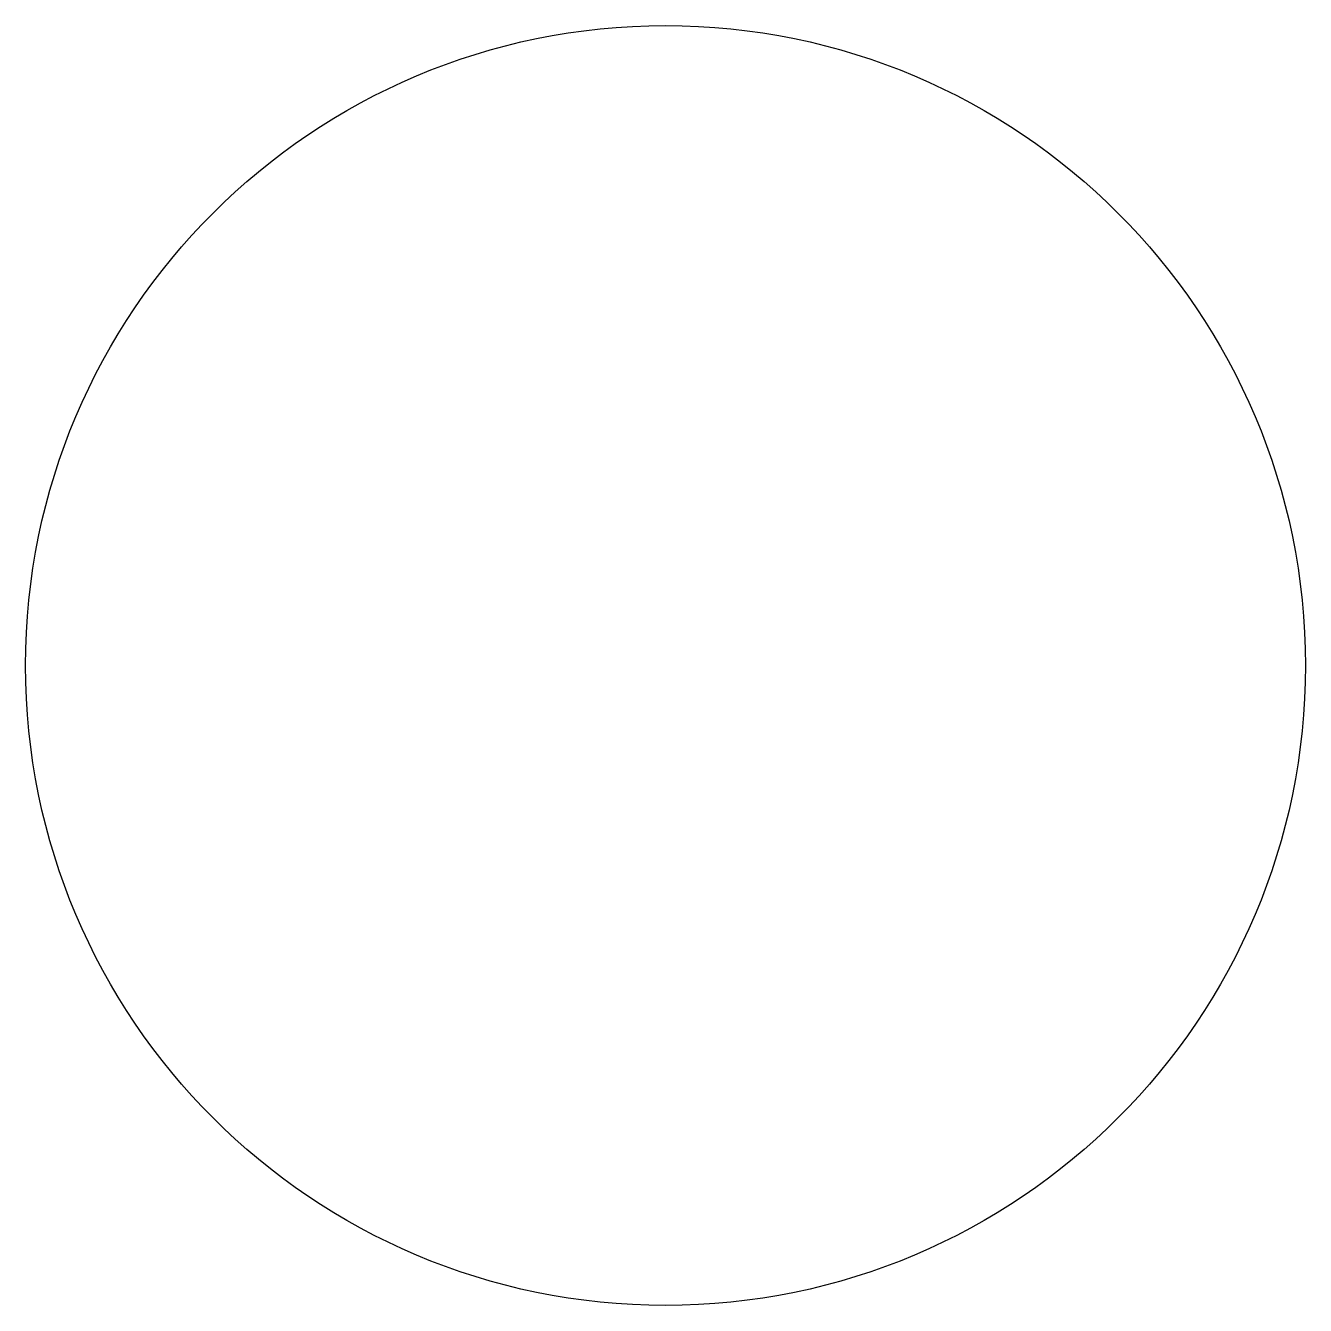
# Model space of a CAD drawing. Header units: metres. Extents: x -350 to 450, y -350 to 450.
import ezdxf

# ---------------------------------------------------------------- set-up
doc = ezdxf.new("R2010")
doc.units = ezdxf.units.M
doc.layers.add('Corte Exterior', color=1, linetype='Continuous')

msp = doc.modelspace()

# ---------------------------------------------------------------- linework, layer by layer
at = {"layer": 'Corte Exterior'}
msp.add_circle((50, 50), 400, dxfattribs=at)

doc.saveas('drawing.dxf')
